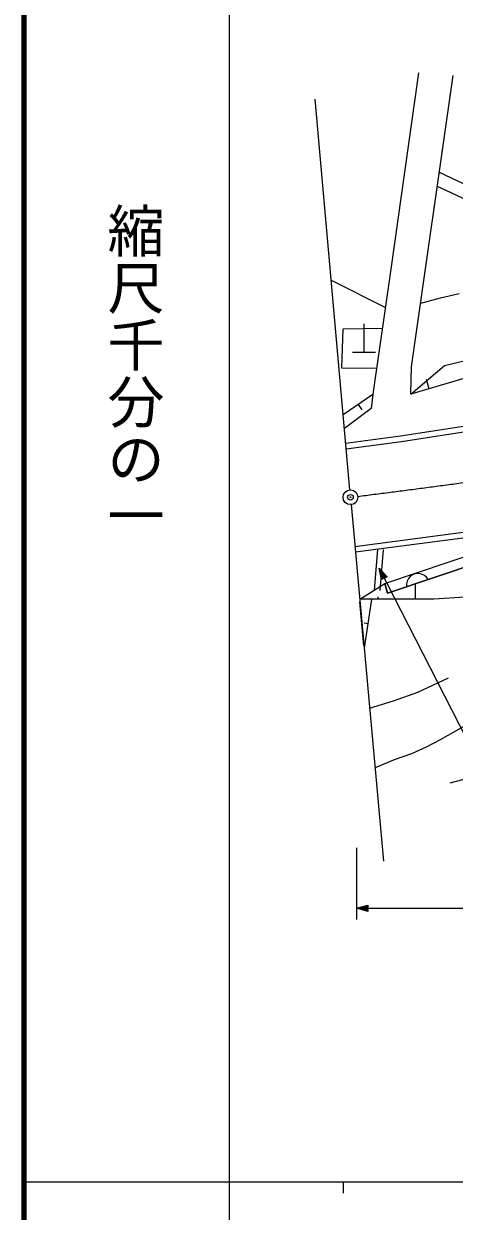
# Model space of a CAD drawing. Units: millimetres, scale not verified. Extents: x 40000 to 680000, y 20000 to 380000.
# Drawn here: x 40000 to 77753, y 202409 to 306686 of the extents above; entities that cross this region are included whole.
import ezdxf
from ezdxf.enums import TextEntityAlignment as Align

# ---------------------------------------------------------------- set-up
doc = ezdxf.new("R2010")
doc.units = ezdxf.units.MM
doc.header["$LTSCALE"] = 1000
doc.header["$PDMODE"] = 32
doc.header["$PDSIZE"] = 500
doc.linetypes.add('CHAIN', pattern=[18.5, 12, -1.5, 3.5, -1.5])
for name, color, linetype, lineweight in [('S-BGD', 7, 'Continuous', 25), ('S-BMK', 2, 'CHAIN', 13), ('S-BMK-OTRS', 5, 'Continuous', 25), ('S-BMK-SRVR', 3, 'Continuous', 25), ('S-STR-HTXT', 7, 'Continuous', 13), ('S-TTL', 2, 'Continuous', 140), ('S-TTL-BAND', 7, 'Continuous', 25)]:
    doc.layers.add(name, color=color, linetype=linetype, lineweight=lineweight)
doc.layers.add('S-OTRS', color=6, linetype='Continuous')
doc.styles.add('@ＭＳ ゴシック', font='')
doc.styles.get('@ＭＳ ゴシック').set_extended_font_data('@MS Gothic')

msp = doc.modelspace()

# ---------------------------------------------------------------- linework, layer by layer
at = {"layer": 'S-BGD'}
for p, q in [((74624, 302384), (72206, 285142)), ((74020, 276571), (77648, 302134)), ((76442, 293641), (85256, 289453)), ((76269, 292420), (82233, 289603)), ((72206, 285142), (70621, 274163)), ((66959, 284176), (71721, 281781)), ((74810, 282137), (76541, 282632)), ((76541, 282632), (78181, 282986)), ((67973, 279879), (67873, 276471)), ((71452, 279922), (67973, 279879)), ((69838, 280321), (69838, 277834)), ((68838, 277834), (70838, 277834)), ((76892, 276671), (81628, 277824)), ((67873, 276471), (70950, 276448)), ((83620, 277020), (73946, 274163)), ((73946, 274163), (76892, 276671)), ((73946, 274163), (74020, 276571)), ((75558, 274640), (75320, 275437)), ((68009, 272360), (70621, 274163)), ((69315, 273262), (69649, 272783)), ((70621, 274163), (70469, 272910)), ((73055, 270493), (93594, 273679)), ((73118, 270000), (93620, 273217)), ((70469, 272910), (68116, 271157)), ((68210, 269861), (73052, 270493)), ((68275, 269368), (73118, 270000)), ((69024, 260793), (83087, 262653)), ((69090, 260300), (83156, 262160)), ((71666, 257525), (86904, 262703)), ((87558, 261967), (71909, 256685)), ((71909, 256685), (87558, 261967)), ((71022, 260556), (70735, 256947)), ((71520, 260516), (71234, 256908)), ((73618, 257724), (73569, 257497)), ((73743, 257976), (73618, 257724)), ((73894, 258153), (73743, 257976)), ((74096, 258305), (73894, 258153)), ((74399, 258408), (74096, 258305)), ((74652, 258409), (74399, 258408)), ((74880, 258360), (74652, 258409)), ((75133, 258236), (74880, 258360)), ((75311, 258085), (75133, 258236)), ((75464, 257885), (75311, 258085)), ((69465, 256158), (71666, 257525)), ((71909, 256685), (71666, 257525)), ((71666, 257525), (71909, 256685)), ((73569, 257497), (73570, 257246)), ((74344, 256163), (74343, 257506)), ((84579, 256725), (75970, 256165)), ((75970, 256165), (69465, 256158)), ((69838, 252046), (69486, 255926)), ((70495, 256159), (69855, 251851)), ((71091, 256160), (71091, 256369)), ((70175, 254005), (69862, 254051)), ((74550, 248004), (77262, 249250)), ((84873, 248568), (76520, 243812)), ((70331, 246598), (72437, 247243)), ((72437, 247243), (74550, 248004)), ((75283, 243156), (73994, 242587)), ((76520, 243812), (75283, 243156)), ((72482, 242063), (71016, 241437)), ((73994, 242587), (72482, 242063)), ((71016, 241437), (70808, 241336)), ((77394, 240038), (79508, 240576))]:
    msp.add_line(p, q, dxfattribs=at)
at = {"layer": 'S-BMK'}
msp.add_ellipse((-56690, 1252052), major_axis=(1000019, 0), ratio=0.994777, start_param=4.8387118, end_param=4.8844332, dxfattribs=at)
at = {"layer": 'S-BMK-OTRS'}
for p, q in [((68597, 265746), (65546, 300070)), ((68713, 264458), (71550, 233152))]:
    msp.add_line(p, q, dxfattribs=at)
at = {"layer": 'S-BMK-SRVR'}
for major_axis in [(650, 0), (26, 0)]:
    msp.add_ellipse((68654, 265102), major_axis=major_axis, ratio=0.994777, dxfattribs=at)
at = {"layer": 'S-OTRS'}
msp.add_point((68654, 265102), dxfattribs=at)
at = {"layer": 'S-STR-HTXT'}
for p, q in [((71164, 258891), (71867, 258130)), ((71367, 257878), (71164, 258891)), ((71164, 258891), (83363, 234988)), ((71291, 258642), (71777, 258129)), ((71421, 257949), (71291, 258642)), ((71364, 258501), (71688, 258129)), ((71474, 258021), (71364, 258501)), ((71867, 258130), (71367, 257878)), ((71777, 258129), (71421, 257949)), ((71472, 258288), (71598, 258128)), ((71527, 258092), (71472, 258288)), ((71688, 258129), (71474, 258021)), ((71598, 258128), (71527, 258092)), ((69183, 234308), (69183, 228020)), ((69183, 229014), (70183, 229293)), ((70183, 228736), (69183, 229014)), ((69183, 229014), (336711, 229014)), ((69463, 229014), (70143, 229213)), ((70143, 228816), (69463, 229014)), ((69623, 229014), (70103, 229134)), ((70103, 228895), (69623, 229014)), ((69863, 229014), (70063, 229054)), ((70063, 228975), (69863, 229014)), ((70063, 229054), (70063, 228975)), ((70103, 229134), (70103, 228895)), ((70143, 229213), (70143, 228816)), ((70183, 229293), (70183, 228736))]:
    msp.add_line(p, q, dxfattribs=at)
at = {"layer": 'S-TTL'}
msp.add_line((40000, 380000), (40000, 20000), dxfattribs=at)
at = {"layer": 'S-TTL-BAND'}
for p, q in [((58000, 370000), (58000, 20000)), ((40000, 205000), (579000, 205000)), ((68000, 205000), (68000, 204000))]:
    msp.add_line(p, q, dxfattribs=at)

# ---------------------------------------------------------------- texts
at = {"layer": 'S-TTL-BAND', "style": '@ＭＳ ゴシック'}
msp.add_text('縮尺千分の一', height=3666, rotation=270, dxfattribs=at).set_placement((49777, 261030), align=Align.MIDDLE_RIGHT)

doc.saveas('drawing.dxf')
